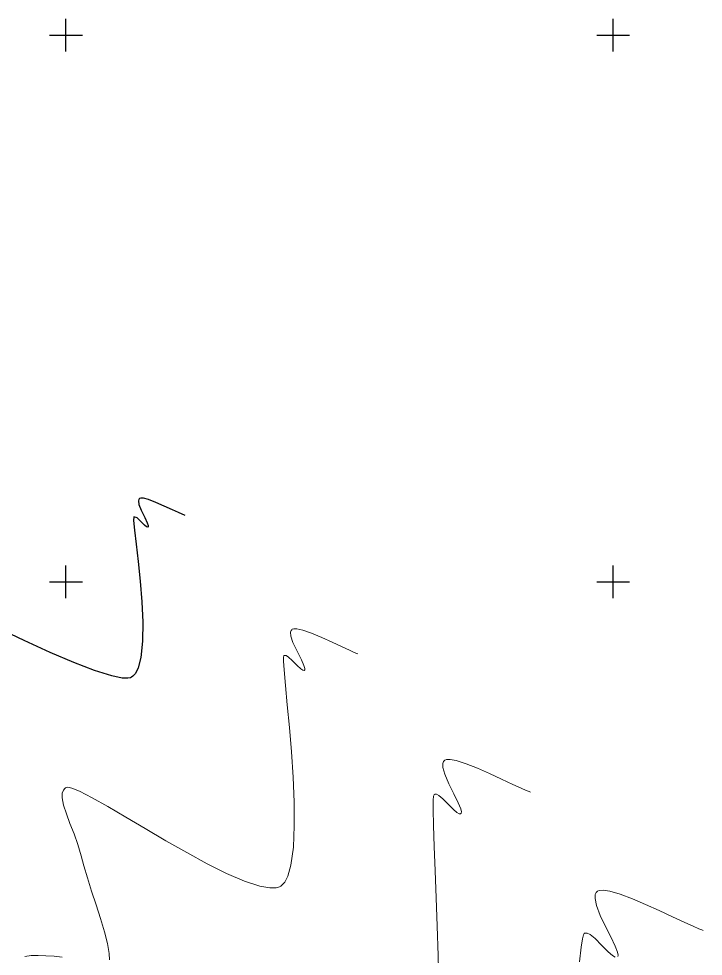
# Model space of a CAD drawing. Header units: metres. Extents: x -149473 to 83396, y -14167 to 104709.
# Drawn here: x -4483.21 to -4451.94, y 42551.6 to 42594.47 of the extents above; entities that cross this region are included whole.
import ezdxf

# ---------------------------------------------------------------- set-up
doc = ezdxf.new("R2010")
doc.units = ezdxf.units.M
doc.layers.add('02_Сетка', color=7, linetype='Continuous', transparency=0.6)
doc.layers.add('Viewport2ForCustomObjects_0', color=7, linetype='Continuous')
doc.layers.add('Сети_Горизонтали.Вспомогательные', color=1, linetype='Continuous', lineweight=9)
doc.layers.add('Сети_Горизонтали.Основные', color=1, linetype='Continuous', lineweight=30)

# ---------------------------------------------------------------- blocks, each defined once
blk = doc.blocks.new('g5_012')
at = {"color": 92}
for points in [[(0, -1.5), (0, 1.5)], [(-1.5, 0), (1.5, 0)]]:
    blk.add_lwpolyline(points, dxfattribs=at)
blk = doc.blocks.new('CustomObjectsInViewport2_0')
at = {"layer": 'Сети_Горизонтали.Вспомогательные', "color": 42, "flags": 128}
for points, elevation in [([(3168.714, 1499.672), (3168.608, 1499.712), (3168.367, 1499.81), (3167.943, 1499.997), (3167.284, 1500.302), (3166.362, 1500.733), (3165.403, 1501.169), (3164.479, 1501.556), (3163.664, 1501.84), (3163.142, 1501.955), (3162.849, 1501.959), (3162.711, 1501.916), (3162.661, 1501.879), (3162.611, 1501.815), (3162.56, 1501.645), (3162.589, 1501.301), (3162.778, 1500.722), (3163.151, 1499.905), (3163.546, 1499.115), (3163.783, 1498.596), (3163.866, 1498.32), (3163.86, 1498.205), (3163.835, 1498.173), (3163.791, 1498.154), (3163.685, 1498.168), (3163.483, 1498.297), (3163.159, 1498.604), (3162.715, 1499.066), (3162.372, 1499.377), (3162.145, 1499.51), (3162.016, 1499.527), (3161.96, 1499.51), (3161.942, 1499.487), (3161.92, 1499.362), (3161.918, 1498.995), (3161.966, 1498.201), (3162.088, 1496.79), (3162.256, 1495.005), (3162.444, 1492.947), (3162.627, 1490.712), (3162.781, 1488.401), (3162.88, 1486.111), (3162.898, 1483.941), (3162.812, 1481.99), (3162.595, 1480.356), (3162.31, 1479.344), (3162.024, 1478.79), (3161.795, 1478.53), (3161.669, 1478.436), (3161.54, 1478.367), (3161.236, 1478.278), (3160.673, 1478.255), (3159.743, 1478.415), (3158.335, 1478.88), (3156.712, 1479.585), (3154.934, 1480.474), (3153.062, 1481.491), (3151.157, 1482.58), (3149.278, 1483.682), (3147.489, 1484.743), (3145.848, 1485.704), (3144.416, 1486.511), (3143.255, 1487.105), (3142.562, 1487.39), (3142.199, 1487.474), (3142.04, 1487.46), (3141.987, 1487.432), (3141.914, 1487.365), (3141.8, 1487.213), (3141.699, 1486.938), (3141.68, 1486.491), (3141.81, 1485.818), (3142.065, 1485.035), (3142.4, 1484.163), (3142.766, 1483.22), (3143.118, 1482.226), (3143.409, 1481.199), (3143.657, 1480.27), (3143.992, 1479.176), (3144.38, 1477.972), (3144.788, 1476.715), (3145.185, 1475.459), (3145.538, 1474.259), (3145.813, 1473.172), (3145.979, 1472.251), (3146.012, 1471.673)], 26.5), ([(3141.685, 1471.933), (3140.956, 1472.032), (3140.189, 1472.056), (3139.484, 1472.089), (3138.845, 1472.086), (3138.276, 1472.003)], 26.5), ([(3184.491, 1487.021), (3184.369, 1487.067), (3184.095, 1487.178), (3183.617, 1487.387), (3182.877, 1487.726), (3181.836, 1488.214), (3180.731, 1488.725), (3179.628, 1489.21), (3178.596, 1489.62), (3177.702, 1489.904), (3177.132, 1490.008), (3176.812, 1489.998), (3176.657, 1489.942), (3176.6, 1489.899), (3176.543, 1489.829), (3176.476, 1489.648), (3176.481, 1489.286), (3176.644, 1488.676), (3177.017, 1487.789), (3177.468, 1486.87), (3177.881, 1486.034), (3178.106, 1485.502), (3178.175, 1485.22), (3178.159, 1485.103), (3178.13, 1485.068), (3178.084, 1485.045), (3177.973, 1485.049), (3177.766, 1485.157), (3177.433, 1485.445), (3176.962, 1485.931), (3176.48, 1486.418), (3176.12, 1486.711), (3175.883, 1486.824), (3175.747, 1486.831), (3175.687, 1486.811), (3175.665, 1486.786), (3175.63, 1486.656), (3175.597, 1486.274), (3175.584, 1485.444), (3175.61, 1483.958), (3175.671, 1482.055), (3175.756, 1479.827), (3175.852, 1477.361), (3175.949, 1474.749), (3176.034, 1472.081), (3176.096, 1469.444)], 27), ([(3200.268, 1474.371), (3200.142, 1474.419), (3199.856, 1474.534), (3199.355, 1474.751), (3198.573, 1475.109), (3197.456, 1475.632), (3196.244, 1476.197), (3195.001, 1476.759), (3193.79, 1477.271), (3192.675, 1477.689), (3191.719, 1477.967), (3191.112, 1478.057), (3190.769, 1478.033), (3190.602, 1477.968), (3190.539, 1477.919), (3190.476, 1477.844), (3190.396, 1477.656), (3190.378, 1477.286), (3190.511, 1476.662), (3190.862, 1475.739), (3191.328, 1474.747), (3191.813, 1473.778), (3192.222, 1472.929), (3192.429, 1472.398), (3192.483, 1472.118), (3192.458, 1471.999)], 27.5), ([(3192.232, 1471.939), (3191.977, 1472.073), (3191.567, 1472.428), (3190.986, 1473.027), (3190.391, 1473.628), (3189.947, 1473.988), (3189.655, 1474.128), (3189.488, 1474.137), (3189.413, 1474.112), (3189.387, 1474.086), (3189.331, 1473.964), (3189.242, 1473.614), (3189.117, 1472.855), (3188.954, 1471.492)], 27.5)]:
    blk.add_lwpolyline(points, dxfattribs=dict(at, elevation=elevation))
at = {"layer": 'Сети_Горизонтали.Основные', "color": 40, "elevation": 26, "flags": 128}
blk.add_lwpolyline([(3152.937, 1512.322), (3152.852, 1512.354), (3152.656, 1512.435), (3152.307, 1512.591), (3151.763, 1512.844), (3151.013, 1513.193), (3150.257, 1513.525), (3149.572, 1513.785), (3149.126, 1513.902), (3148.878, 1513.918), (3148.762, 1513.888), (3148.721, 1513.859), (3148.681, 1513.804), (3148.649, 1513.654), (3148.7, 1513.344), (3148.899, 1512.83), (3149.233, 1512.146), (3149.462, 1511.671), (3149.555, 1511.412), (3149.558, 1511.307), (3149.539, 1511.278), (3149.501, 1511.263), (3149.403, 1511.289), (3149.214, 1511.435), (3148.915, 1511.739), (3148.534, 1512.106), (3148.233, 1512.209), (3148.213, 1511.866), (3148.295, 1510.995), (3148.447, 1509.705), (3148.633, 1508.107), (3148.819, 1506.311), (3148.972, 1504.426), (3149.056, 1502.563), (3149.038, 1500.833), (3148.884, 1499.344), (3148.64, 1498.401), (3148.375, 1497.876), (3148.154, 1497.625), (3148.03, 1497.533), (3147.937, 1497.487), (3147.686, 1497.437), (3147.162, 1497.46), (3146.208, 1497.66), (3144.653, 1498.155), (3142.758, 1498.884), (3140.589, 1499.808), (3138.212, 1500.886), (3135.693, 1502.079)], dxfattribs=at)

msp = doc.modelspace()

# ---------------------------------------------------------------- block references
at = {"layer": '02_Сетка', "color": 92, "linetype": 'Continuous', "lineweight": 15, "ltscale": 0.5, "xscale": 0.5, "yscale": 0.5, "zscale": 0.5}
for p in [(-4481.056, 42593.725), (-4456.056, 42593.725), (-4481.056, 42568.725), (-4456.056, 42568.725)]:
    msp.add_blockref('g5_012', p, dxfattribs=at)
at = {"layer": 'Viewport2ForCustomObjects_0', "xscale": 0.5, "yscale": 0.5, "zscale": 0.5}
msp.add_blockref('CustomObjectsInViewport2_0', (-6052.071, 41815.592), dxfattribs=at)

doc.saveas('drawing.dxf')
